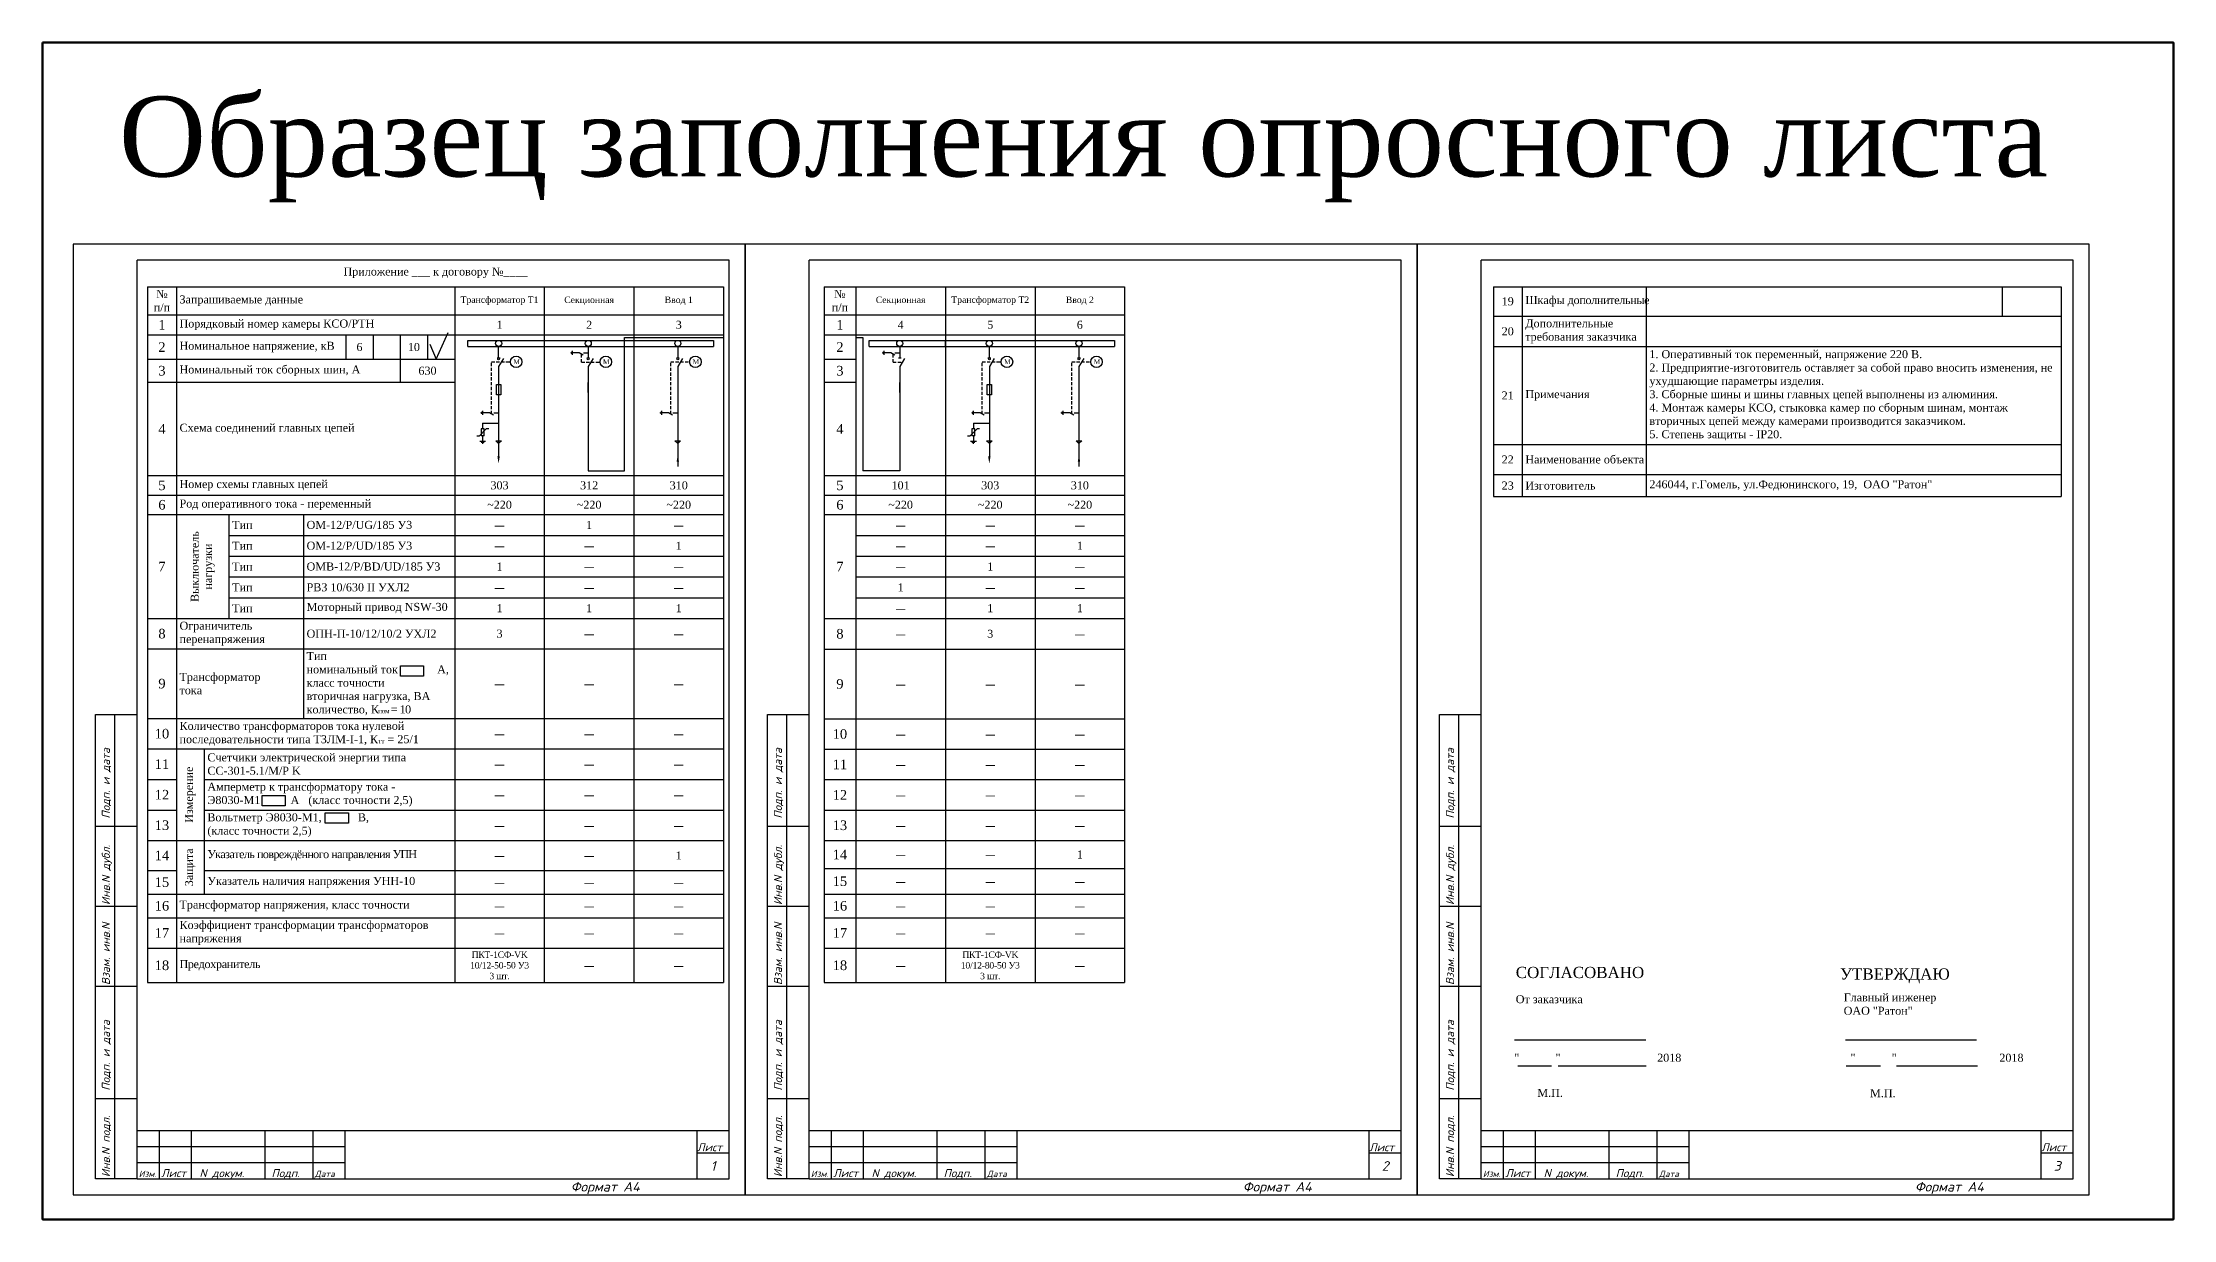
# Model space of a CAD drawing. Extents: x -666 to 693, y 1091 to 1459.
# Drawn here: x 27 to 693, y 1091 to 1459 of the extents above; entities that cross this region are included whole.
import ezdxf
from ezdxf.enums import TextEntityAlignment as Align

# ---------------------------------------------------------------- set-up
doc = ezdxf.new("R2010")
doc.units = 0
doc.header["$MEASUREMENT"] = 0
doc.linetypes.add('НЕВИДИМАЯ2', pattern=[0.1875, 0.125, -0.0625])
doc.linetypes.add('ШТРИХОВАЯX2', pattern=[1.5, 1, -0.5])
doc.layers.get('0').update_dxf_attribs({"linetype": 'CONTINUOUS'})
doc.layers.add('1', color=7, linetype='CONTINUOUS')
doc.layers.add('СЛОЙ1', color=7, linetype='CONTINUOUS')
doc.styles.add('ESKD1', font='simplex.shx', dxfattribs={"oblique": 15, "height": 3})
doc.styles.add('SIM', font='simplex.shx')
doc.styles.get("Standard").update_dxf_attribs({"font": 'TIMES.TTF', "height": 2.5})
doc.styles.add('Бланк', font='TIMES.TTF', dxfattribs={"height": 2.5})
doc.styles.add('ОЛ', font='TIMES.TTF')

# ---------------------------------------------------------------- blocks, each defined once
blk = doc.blocks.new('*T16')
at = {"color": 0, "linetype": 'ByBlock', "lineweight": -2, "transparency": 16777216}
for p, q in [((0, 0), (177.39, 0)), ((0, 0), (0, -65.55)), ((9, 0), (9, -65.55)), ((47.76, 0), (47.76, -65.55)), ((158.98, 0), (158.98, -9.19)), ((177.39, 0), (177.39, -65.55)), ((0, -9.19), (177.39, -9.19)), ((0, -18.71), (177.39, -18.71)), ((0, -49.25), (177.39, -49.25)), ((0, -58.7), (177.39, -58.7)), ((0, -65.55), (177.39, -65.55))]:
    blk.add_line(p, q, dxfattribs=at)
at = {"color": 0, "transparency": 16777216, "char_height": 2.5, "style": 'Бланк'}
for s, insert, width, attachment_point in [('19', (4.5, -4.59), 7, 5), ('Шкафы {\\T0.95;дополнительные}', (10, -4.59), 36.7628, 4), ('20', (4.5, -13.95), 7, 5), ('Дополнительные требования заказчика', (10, -13.95), 36.7628, 4), ('{\\C256;1. Оперативный ток переменный, напряжение 220 В.\\P2. Предприятие-изготовитель оставляет за собой право вносить изменения, не ухудшающие параметры изделия.\\P3. Сборные шины и шины главных цепей выполнены из алюминия.\\P4. Монтаж камеры КСО, стыковка камер по сборным шинам, монтаж вторичных цепей между камерами производится заказчиком.\\P5. Степень защиты - IP20.}', (48.76, -33.98), 127.623, 4), ('21', (4.5, -33.98), 7, 5), ('Примечания', (10, -33.98), 36.7628, 4), ('22', (4.5, -53.98), 7, 5), ('Наименование объекта', (10, -53.98), 36.7628, 4), ('23', (4.5, -62.13), 7, 5), ('Изготовитель', (10, -62.13), 36.7628, 4), ('246044, г.Гомель, ул.Федюнинского, 19,  ОАО "Ратон"', (48.76, -62.13), 127.623, 4)]:
    blk.add_mtext(s, dxfattribs=dict(at, insert=insert, width=width, attachment_point=attachment_point))
blk = doc.blocks.new('*T15')
at = {"color": 0, "linetype": 'ByBlock', "lineweight": -2, "transparency": 16777216}
for p, q in [((0, 0), (179.98, 0)), ((0, 0), (0, -217.4)), ((9, 0), (9, -217.4)), ((95.98, 0), (95.98, -217.4)), ((123.98, 0), (123.98, -217.4)), ((151.98, 0), (151.98, -217.4)), ((179.98, 0), (179.98, -217.4)), ((0, -8.78), (179.98, -8.78)), ((0, -15.03), (179.98, -15.03)), ((61.98, -15.03), (61.98, -22.68)), ((70.48, -15.03), (70.48, -22.68)), ((78.98, -15.03), (78.98, -29.83)), ((87.48, -15.03), (87.48, -22.68)), ((0, -22.68), (95.98, -22.68)), ((0, -29.83), (95.98, -29.83)), ((0, -59.03), (179.98, -59.03)), ((0, -65.11), (179.98, -65.11)), ((0, -71.18), (179.98, -71.18)), ((25.45, -71.18), (25.45, -103.67)), ((48.7, -71.18), (48.7, -134.9)), ((25.45, -77.68), (179.98, -77.68)), ((25.45, -84.18), (179.98, -84.18)), ((25.45, -90.68), (179.98, -90.68)), ((25.45, -97.18), (179.98, -97.18)), ((0, -103.67), (179.98, -103.67)), ((0, -113.12), (179.98, -113.12)), ((0, -134.9), (179.98, -134.9)), ((0, -144.39), (179.98, -144.39)), ((17.7, -144.39), (17.7, -189.75)), ((0, -153.91), (9, -153.91)), ((17.7, -153.91), (179.98, -153.91)), ((0, -163.49), (9, -163.49)), ((17.7, -163.49), (179.98, -163.49)), ((0, -173.01), (179.98, -173.01)), ((0, -182.35), (9, -182.35)), ((17.7, -182.35), (179.98, -182.35)), ((0, -189.75), (179.98, -189.75)), ((0, -197.12), (179.98, -197.12)), ((0, -206.64), (179.98, -206.64)), ((0, -217.4), (179.98, -217.4))]:
    blk.add_line(p, q, dxfattribs=at)
at = {"color": 0, "transparency": 16777216, "style": 'Бланк'}
for s, insert, char_height, width, attachment_point in [('№\\Pп/п', (4.5, -4.39), 2.5, 7, 5), ('Запрашиваемые данные', (10, -4.39), 2.5, 84.9835, 4), ('Трансформатор Т1', (109.98, -4.39), 2, 26, 5), ('Секционная', (137.98, -4.39), 2, 26, 5), ('Ввод 1', (165.98, -4.39), 2, 26, 5), ('1', (4.5, -11.91), 3, 7, 5), ('Порядковый номер камеры КСО/РТН', (10, -11.91), 2.5, 84.9835, 4), ('1', (109.98, -11.91), 2.5, 26, 5), ('2', (137.98, -11.91), 2.5, 26, 5), ('3', (165.98, -11.91), 2.5, 26, 5), ('2', (4.5, -18.86), 3, 7, 5), ('Номинальное напряжение, кВ', (10, -18.86), 2.5, 50.9835, 4), ('6', (66.23, -18.86), 2.5, 6.5, 5), ('10', (83.23, -18.86), 2.5, 6.5, 5), ('3', (4.5, -26.26), 3, 7, 5), ('Номинальный ток сборных шин, А', (10, -26.26), 2.5, 67.9835, 4), ('630', (87.48, -26.26), 2.5, 15, 5), ('4', (4.5, -44.43), 3, 7, 5), ('{\\C256;Схема соединений главных цепей}', (10, -44.43), 2.5, 84.9835, 4), ('5', (4.5, -62.07), 3, 7, 5), ('{\\C256;Номер схемы главных цепей}', (10, -62.07), 2.5, 84.9835, 4), ('{\\C256;Род оперативного тока - переменный}', (10, -68.14), 2.5, 84.9835, 4), ('303', (109.98, -62.07), 2.5, 26, 5), ('312', (137.98, -62.07), 2.5, 26, 5), ('310', (165.98, -62.07), 2.5, 26, 5), ('6', (4.5, -68.14), 3, 7, 5), ('Тип', (26.45, -74.43), 2.5, 21.2484, 4), ('{\\C256;ОМ-12/P/UG/185 У3 }', (49.7, -74.43), 2.5, 45.2848, 4), ('~220', (109.98, -68.14), 2.5, 26, 5), ('~220', (137.98, -68.14), 2.5, 26, 5), ('1', (137.98, -74.43), 2.5, 26, 5), ('~220', (165.98, -68.14), 2.5, 26, 5), ('Тип', (26.45, -80.93), 2.5, 21.2484, 4), ('{\\C256;ОМ-12/P/UD/185 У3 }', (49.7, -80.93), 2.5, 45.2848, 4), ('{\\W3;-}', (109.98, -74.43), 2.5, 26, 5), ('{\\W3;-}', (165.98, -74.43), 2.5, 26, 5), ('1', (165.98, -80.93), 2.5, 26, 5), ('7', (4.5, -87.43), 3, 7, 5), ('Тип', (26.45, -87.43), 2.5, 21.2484, 4), ('{\\C256;ОМВ-12/P/BD/UD/185 У3 }', (49.7, -87.43), 2.5, 45.2848, 4), ('{\\W3;-}', (109.98, -80.93), 2.5, 26, 5), ('1', (109.98, -87.43), 2.5, 26, 5), ('{\\W3;-}', (137.98, -80.93), 2.5, 26, 5), ('Тип', (26.45, -93.93), 2.5, 21.2484, 4), ('РВЗ 10/630 II УХЛ2', (49.7, -93.93), 2.5, 45.2848, 4), ('{\\W3;-}', (137.98, -87.43), 2.5, 26, 5), ('{\\W3;-}', (165.98, -87.43), 2.5, 26, 5), ('Тип', (26.45, -100.43), 2.5, 21.2484, 4), ('{\\C256;Моторный привод NSW-30}', (49.7, -100.43), 2.5, 45.2848, 4), ('{\\W3;-}', (109.98, -93.93), 2.5, 26, 5), ('1', (109.98, -100.43), 2.5, 26, 5), ('{\\W3;-}', (137.98, -93.93), 2.5, 26, 5), ('1', (137.98, -100.43), 2.5, 26, 5), ('{\\W3;-}', (165.98, -93.93), 2.5, 26, 5), ('1', (165.98, -100.43), 2.5, 26, 5), ('Ограничитель перенапряжения', (10, -108.4), 2.5, 37.6988, 4), ('8', (4.5, -108.4), 3, 7, 5), ('ОПН-П-10/12/10/2 УХЛ2', (49.7, -108.4), 2.5, 45.2848, 4), ('3', (109.98, -108.4), 2.5, 26, 5), ('{\\W3;-}', (137.98, -108.4), 2.5, 26, 5), ('{\\W3;-}', (165.98, -108.4), 2.5, 26, 5), ('{\\C256;Тип    \\fTimes New Roman|b0|i0|c238|p18;\\P\\fTimes New Roman|b0|i0|c204|p18;номинальный ток             А\\fTimes New Roman|b0|i0|c238|p18;,\\P\\fTimes New Roman|b0|i0|c204|p18;класс точности\\Pвторичная нагрузка\\fTimes New Roman|b0|i0|c238|p18;, \\fTimes New Roman|b0|i0|c204|p18;ВА\\Pколичество\\fTimes New Roman|b0|i0|c238|p18;,\\fTimes New Roman|b0|i0|c204|p18; \\T0.9;К\\H0.6x;ном \\fTimes New Roman|b0|i0|c238|p18;\\H1.6667x;=\\fTimes New Roman|b0|i0|c204|p18; 10}', (49.7, -124.01), 2.5, 45.2848, 4), ('9', (4.5, -124.01), 3, 7, 5), ('{\\C256;Трансформатор \\Pтока }', (10, -124.01), 2.5, 37.6988, 4), ('{\\W3;-}', (109.98, -124.01), 2.5, 26, 5), ('{\\W3;-}', (137.98, -124.01), 2.5, 26, 5), ('{\\W3;-}', (165.98, -124.01), 2.5, 26, 5), ('10', (4.5, -139.65), 3, 7, 5), ('{\\C256;Количество трансформаторов тока нулевой последовательности типа }ТЗЛМ-I-1, {\\C256;К\\H0.6x;тт\\H1.6667x;\\C0; = 25/1}', (10, -139.65), 2.5, 84.9835, 4), ('Счетчики электрической энергии типа \\P{\\C256;СС-301-5.1/М/Р K}', (18.7, -149.15), 2.5, 76.2826, 4), ('{\\W3;-}', (109.98, -139.65), 2.5, 26, 5), ('{\\W3;-}', (137.98, -139.65), 2.5, 26, 5), ('{\\W3;-}', (165.98, -139.65), 2.5, 26, 5), ('11', (4.5, -149.15), 3, 7, 5), ('{\\W3;-}', (109.98, -149.15), 2.5, 26, 5), ('{\\W3;-}', (137.98, -149.15), 2.5, 26, 5), ('{\\W3;-}', (165.98, -149.15), 2.5, 26, 5), ('12', (4.5, -158.7), 3, 7, 5), ('{\\C256;Амперметр к трансформатору тока - \\PЭ8030-М1          А   (класс точности 2,5)}', (18.7, -158.7), 2.5, 76.2826, 4), ('{\\W3;-}', (109.98, -158.7), 2.5, 26, 5), ('{\\W3;-}', (137.98, -158.7), 2.5, 26, 5), ('{\\W3;-}', (165.98, -158.7), 2.5, 26, 5), ('Вольтметр Э8030-М1,            В,\\P(класс точности 2,5)', (18.7, -168.25), 2.5, 76.2826, 4), ('13', (4.5, -168.25), 3, 7, 5), ('{\\W3;-}', (109.98, -168.25), 2.5, 26, 5), ('{\\W3;-}', (137.98, -168.25), 2.5, 26, 5), ('{\\W3;-}', (165.98, -168.25), 2.5, 26, 5), ('14', (4.5, -177.68), 3, 7, 5), ('{\\T0.9;Указатель повреждённого направления УПН}', (18.7, -177.68), 2.5, 76.2826, 4), ('{\\W3;-}', (109.98, -177.68), 2.5, 26, 5), ('{\\W3;-}', (137.98, -177.68), 2.5, 26, 5), ('1', (165.98, -177.68), 2.5, 26, 5), ('15', (4.5, -186.05), 3, 7, 5), ('{\\C256;Указатель наличия напряжения УНН-10 }', (18.7, -186.05), 2.5, 76.2826, 4), ('{\\W3;-}', (109.98, -186.05), 2.5, 26, 5), ('{\\W3;-}', (137.98, -186.05), 2.5, 26, 5), ('{\\W3;-}', (165.98, -186.05), 2.5, 26, 5), ('16', (4.5, -193.43), 3, 7, 5), ('\\A1;{\\C256;Трансформатор напряжения, класс точности }', (10, -193.43), 2.5, 84.9835, 4), ('{\\C256;Коэффициент трансформации трансформаторов напряжения        }', (10, -201.88), 2.5, 84.9835, 4), ('{\\W3;-}', (109.98, -193.43), 2.5, 26, 5), ('{\\W3;-}', (137.98, -193.43), 2.5, 26, 5), ('{\\W3;-}', (165.98, -193.43), 2.5, 26, 5), ('17', (4.5, -201.88), 3, 7, 5), ('{\\W3;-}', (109.98, -201.88), 2.5, 26, 5), ('{\\W3;-}', (137.98, -201.88), 2.5, 26, 5), ('{\\W3;-}', (165.98, -201.88), 2.5, 26, 5), ('18', (4.5, -212.02), 3, 7, 5), ('{\\T0.95;\\C256;Предохранитель }', (10, -212.02), 2.5, 84.9835, 4), ('{\\T0.95;\\C256;ПКТ-1СФ-VK 10/12-50-50 У3\\P3 шт.}', (109.98, -212.02), 2, 26, 5), ('{\\W3;-}', (137.98, -212.02), 2.5, 26, 5), ('{\\W3;-}', (165.98, -212.02), 2.5, 26, 5)]:
    blk.add_mtext(s, dxfattribs=dict(at, insert=insert, char_height=char_height, width=width, attachment_point=attachment_point))
at = {"color": 0, "transparency": 16777216, "char_height": 2.5, "attachment_point": 5, "rotation": 90, "style": 'Бланк'}
for s, insert, width in [('{\\C256;Выключатель\\Pнагрузки}', (17.23, -87.43), 30.4833), ('{\\C256;Измерение}', (13.35, -158.7), 26.6208), ('{\\C256;Защита}', (13.35, -181.38), 14.7348)]:
    blk.add_mtext(s, dxfattribs=dict(at, insert=insert, width=width))
blk = doc.blocks.new('*T14')
at = {"color": 0, "linetype": 'ByBlock', "lineweight": -2, "transparency": 16777216}
for p, q in [((0, 0), (93.94, 0)), ((0, 0), (0, -217.4)), ((9.94, 0), (9.94, -217.4)), ((37.94, 0), (37.94, -217.4)), ((65.94, 0), (65.94, -217.4)), ((93.94, 0), (93.94, -217.4)), ((0, -8.78), (93.94, -8.78)), ((0, -15.03), (93.94, -15.03)), ((0, -22.68), (9.94, -22.68)), ((0, -29.83), (9.94, -29.83)), ((0, -59.03), (93.94, -59.03)), ((0, -65.11), (93.94, -65.11)), ((0, -71.18), (93.94, -71.18)), ((9.94, -77.68), (93.94, -77.68)), ((9.94, -84.18), (93.94, -84.18)), ((9.94, -90.68), (93.94, -90.68)), ((9.94, -97.18), (93.94, -97.18)), ((0, -103.68), (93.94, -103.68)), ((0, -113.22), (93.94, -113.22)), ((0, -135), (93.94, -135)), ((0, -144.48), (93.94, -144.48)), ((0, -154), (93.94, -154)), ((0, -163.51), (93.94, -163.51)), ((0, -173.03), (93.94, -173.03)), ((0, -181.75), (93.94, -181.75)), ((0, -189.75), (93.94, -189.75)), ((0, -197.12), (93.94, -197.12)), ((0, -206.64), (93.94, -206.64)), ((0, -217.4), (93.94, -217.4))]:
    blk.add_line(p, q, dxfattribs=at)
at = {"color": 0, "transparency": 16777216, "attachment_point": 5}
for s, insert, char_height, width in [('№\\Pп/п', (4.97, -4.39), 2.5, 9.82), ('Секционная', (23.94, -4.39), 2, 27.88), ('Трансформатор Т2', (51.94, -4.39), 2, 27.88), ('Ввод 2', (79.94, -4.39), 2, 27.88), ('1', (4.97, -11.91), 3, 9.82), ('4', (23.94, -11.91), 2.5, 27.88), ('5', (51.94, -11.91), 2.5, 27.88), ('6', (79.94, -11.91), 2.5, 27.88), ('2', (4.97, -18.86), 3, 9.82), ('3', (4.97, -26.26), 3, 9.82), ('4', (4.97, -44.43), 3, 9.82), ('5', (4.97, -62.07), 3, 9.82), ('101', (23.94, -62.07), 2.5, 27.88), ('303', (51.94, -62.07), 2.5, 27.88), ('310', (79.94, -62.07), 2.5, 27.88), ('6', (4.97, -68.14), 3, 9.82), ('~220', (23.94, -68.14), 2.5, 27.88), ('~220', (51.94, -68.14), 2.5, 27.88), ('~220', (79.94, -68.14), 2.5, 27.88), ('{\\W3;-}', (23.94, -74.43), 2.5, 27.88), ('{\\W3;-}', (51.94, -74.43), 2.5, 27.88), ('{\\W3;-}', (79.94, -74.43), 2.5, 27.88), ('1', (79.94, -80.93), 2.5, 27.88), ('7', (4.97, -87.43), 3, 9.82), ('{\\W3;-}', (23.94, -80.93), 2.5, 27.88), ('{\\W3;-}', (51.94, -80.93), 2.5, 27.88), ('1', (51.94, -87.43), 2.5, 27.88), ('{\\W3;-}', (23.94, -87.43), 2.5, 27.88), ('1', (23.94, -93.93), 2.5, 27.88), ('{\\W3;-}', (79.94, -87.43), 2.5, 27.88), ('{\\W3;-}', (51.94, -93.93), 2.5, 27.88), ('1', (51.94, -100.43), 2.5, 27.88), ('{\\W3;-}', (79.94, -93.93), 2.5, 27.88), ('1', (79.94, -100.43), 2.5, 27.88), ('{\\W3;-}', (23.94, -100.43), 2.5, 27.88), ('8', (4.97, -108.45), 3, 9.82), ('{\\W3;-}', (23.94, -108.45), 2.5, 27.88), ('3', (51.94, -108.45), 2.5, 27.88), ('{\\W3;-}', (79.94, -108.45), 2.5, 27.88), ('9', (4.97, -124.11), 3, 9.82), ('{\\W3;-}', (23.94, -124.11), 2.5, 27.88), ('{\\W3;-}', (51.94, -124.11), 2.5, 27.88), ('{\\W3;-}', (79.94, -124.11), 2.5, 27.88), ('10', (4.97, -139.74), 3, 9.82), ('{\\W3;-}', (23.94, -139.74), 2.5, 27.88), ('{\\W3;-}', (51.94, -139.74), 2.5, 27.88), ('{\\W3;-}', (79.94, -139.74), 2.5, 27.88), ('11', (4.97, -149.24), 3, 9.82), ('{\\W3;-}', (23.94, -149.24), 2.5, 27.88), ('{\\W3;-}', (51.94, -149.24), 2.5, 27.88), ('{\\W3;-}', (79.94, -149.24), 2.5, 27.88), ('12', (4.97, -158.76), 3, 9.82), ('{\\W3;-}', (23.94, -158.76), 2.5, 27.88), ('{\\W3;-}', (51.94, -158.76), 2.5, 27.88), ('{\\W3;-}', (79.94, -158.76), 2.5, 27.88), ('13', (4.97, -168.27), 3, 9.82), ('{\\W3;-}', (23.94, -168.27), 2.5, 27.88), ('{\\W3;-}', (51.94, -168.27), 2.5, 27.88), ('{\\W3;-}', (79.94, -168.27), 2.5, 27.88), ('14', (4.97, -177.39), 3, 9.82), ('{\\W3;-}', (23.94, -177.39), 2.5, 27.88), ('{\\W3;-}', (51.94, -177.39), 2.5, 27.88), ('1', (79.94, -177.39), 2.5, 27.88), ('15', (4.97, -185.75), 3, 9.82), ('{\\W3;-}', (23.94, -185.75), 2.5, 27.88), ('{\\W3;-}', (51.94, -185.75), 2.5, 27.88), ('{\\W3;-}', (79.94, -185.75), 2.5, 27.88), ('16', (4.97, -193.43), 3, 9.82), ('{\\W3;-}', (23.94, -193.43), 2.5, 27.88), ('{\\W3;-}', (51.94, -193.43), 2.5, 27.88), ('{\\W3;-}', (79.94, -193.43), 2.5, 27.88), ('17', (4.97, -201.88), 3, 9.82), ('{\\W3;-}', (23.94, -201.88), 2.5, 27.88), ('{\\W3;-}', (51.94, -201.88), 2.5, 27.88), ('{\\W3;-}', (79.94, -201.88), 2.5, 27.88), ('18', (4.97, -212.02), 3, 9.82), ('{\\W3;-}', (23.94, -212.02), 2.5, 27.88), ('{\\T0.95;\\C256;ПКТ-1СФ-VK 10/12-80-50 У3\\P3 шт.}', (51.94, -212.02), 2, 27.88), ('{\\W3;-}', (79.94, -212.02), 2.5, 27.88)]:
    blk.add_mtext(s, dxfattribs=dict(at, insert=insert, char_height=char_height, width=width))
blk = doc.blocks.new('*U10')
at = {"linetype": 'Continuous'}
blk.add_line((0, 0), (0, -297), dxfattribs=at)
at = {"layer": '1', "color": 0}
for p, q in [((210, 0), (0, 0)), ((210, -297), (210, 0)), ((20, -292), (20, -5)), ((205, -5), (20, -5)), ((205, -292), (205, -5)), ((7, -292), (7, -147)), ((7, -147), (20, -147)), ((13, -292), (13, -147)), ((20, -182), (7, -182)), ((20, -207), (7, -207)), ((20, -232), (7, -232)), ((20, -267), (7, -267)), ((205, -277), (20, -277)), ((27, -292), (27, -277)), ((37, -292), (37, -277)), ((60, -292), (60, -277)), ((75, -292), (75, -277)), ((85, -292), (85, -277)), ((195, -292), (195, -277)), ((85, -282), (20, -282)), ((205, -284), (195, -284)), ((20, -292), (7, -292)), ((85, -287), (20, -287)), ((20, -292), (205, -292)), ((0, -297), (210, -297))]:
    blk.add_line(p, q, dxfattribs=at)
at = {"style": 'ОЛ', "flags": 2}
for tag, height, p in [('НОМЕР', 3, (140, -281.62)), ('ОБЪЕКТ', 2, (140, -287.4))]:
    blk.add_attdef(tag, text='', height=height, dxfattribs=at).set_placement(p, align=Align.MIDDLE_CENTER)
at = {"style": 'ESKD1', "oblique": 15}
blk.add_attdef('ЛИСТ', text='', height=3, dxfattribs=at).set_placement((200, -288), align=Align.MIDDLE_CENTER)
at = {"layer": '1', "color": 0, "style": 'SIM', "oblique": 15}
for s, p in [('Подп. и дата', (11.5, -179.5)), ('Инв.N дубл.', (11.5, -206.5)), ('Взам. инв.N', (11.5, -231.5)), ('Подп. и дата', (11.5, -264.5)), ('Инв.N подл.', (11.5, -291.5))]:
    blk.add_text(s, height=2.5, rotation=90, dxfattribs=at).set_placement(p)
for s, height, p in [('Лист', 2.5, (194.97, -283.41)), ('Изм.', 2, (20.5, -291.5)), ('Лист', 2.5, (27.5, -291.5)), ('N докум.', 2.5, (39.5, -291.5)), ('Подп.', 2.5, (62, -291.5)), ('Дата', 2, (75.5, -291.5)), ('Формат А4', 3, (155.5, -296))]:
    blk.add_text(s, height=height, dxfattribs=at).set_placement(p)
blk = doc.blocks.new('A$C7ACC3827')
for p, q in [((0, 2), (6, 2)), ((1.5, 1), (4.5, 1)), ((2.5, 0), (3.5, 0)), ((3, 12.1), (3, 2))]:
    blk.add_line(p, q)
blk = doc.blocks.new('*U20')
for p, q in [((-1.54, -4.64), (-2.8, -3.88)), ((-1.53, -3.9), (0, -3.9)), ((0, -1.91), (0, -5.49)), ((0, -3.72), (0, -5.49)), ((1.5, -5.61), (0, -8.13)), ((0, -8.12), (0, -9.9)), ((0, -9.9), (0, -11.5)), ((0, -11.5), (0, -17.53)), ((0, -16.31), (0, -13.2))]:
    blk.add_line(p, q)
at = {"linetype": 'ШТРИХОВАЯX2'}
for q in [(-2.1, -4.3), (0.78, -6.82)]:
    blk.add_line((-2.1, -6.82), q, dxfattribs=at)
at = {"ltscale": 5}
for p, q in [((-0.44, -5.49), (0.44, -5.49)), ((0, -16.31), (-0.01, -25.9))]:
    blk.add_line(p, q, dxfattribs=at)
at = {"linetype": 'НЕВИДИМАЯ2', "ltscale": 5, "const_width": 0.22}
blk.add_lwpolyline([(0.11, -3.9, 1), (-0.11, -3.9, 1)], format="xyb", close=True, dxfattribs=at)
blk.add_lwpolyline([(0.11, -3.9, 1), (-0.11, -3.9, 1)], format="xyb", close=True, dxfattribs=at)
blk.add_circle((0, -0.95), 0.954)
at = {"ltscale": 5, "xscale": 0.2200000000000273, "yscale": 0.2200000000000273, "zscale": 0.2200000000000273, "rotation": 270}
blk.add_blockref('A$C7ACC3827', (-5.43, -3.22), dxfattribs=at)
blk = doc.blocks.new('*U17')
blk.add_lwpolyline([(0, 6, 0, 2, 0), (0, 0, 3, 3, 0)], format="xyseb")
blk = doc.blocks.new('*U22')
at = {"ltscale": 5}
for p, q in [((-0.44, -5.49), (0.44, -5.49)), ((0, -8.13), (-0.01, -25.9)), ((0, -16.31), (-0.01, -25.9)), ((-6.07, -29.87), (-6.82, -29.87)), ((-6.07, -29.87), (-3.85, -27.65)), ((-3.1, -27.65), (-3.85, -27.65)), ((-0.89, -31.38), (0.87, -31.38)), ((-0.01, -32.26), (-0.89, -31.38)), ((0.87, -31.38), (-0.01, -32.26))]:
    blk.add_line(p, q, dxfattribs=at)
for p, q in [((0, -5.49), (0, -1.91)), ((1.5, -5.61), (0, -8.13)), ((0, -8.13), (-0.01, -36.21)), ((0.86, -6.69), (0.86, -6.69)), ((-4.99, -25.9), (-4.99, -27.66)), ((-4.99, -25.9), (-0.01, -25.9)), ((-1.63, -23.39), (-2.9, -22.63)), ((-1.54, -22.65), (-0.01, -22.65)), ((-5.91, -31.46), (-4.06, -31.46)), ((-5.45, -31.77), (-4.53, -31.77)), ((-4.55, -27.66), (-5.43, -27.66)), ((-5.43, -27.66), (-5.43, -29.86)), ((-4.55, -29.86), (-5.43, -29.86)), ((-5.14, -32.08), (-4.83, -32.08)), ((-4.99, -29.86), (-4.99, -31.46)), ((-4.55, -29.86), (-4.55, -27.66))]:
    blk.add_line(p, q)
at = {"linetype": 'ШТРИХОВАЯX2'}
for p, q in [((-2.23, -23.03), (-2.23, -6.69)), ((-2.23, -6.69), (3.69, -6.69)), ((0.86, -6.69), (3.69, -6.69))]:
    blk.add_line(p, q, dxfattribs=at)
blk.add_lwpolyline([(-0.67, -13.79), (0.66, -13.79), (0.66, -16.99), (-0.67, -16.99)], close=True)
at = {"linetype": 'НЕВИДИМАЯ2', "ltscale": 5, "const_width": 0.22}
for points in [[(0.1, -22.65, 1), (-0.12, -22.65, 1)], [(0.1, -25.9, 1), (-0.12, -25.9, 1)]]:
    blk.add_lwpolyline(points, format="xyb", close=True, dxfattribs=at)
for centre, radius in [((0, -0.95), 0.954), ((0, -5.79), 0.298)]:
    blk.add_circle(centre, radius)
at = {"ltscale": 5}
blk.add_circle((5.48, -6.69), 1.8, dxfattribs=at)
at = {"ltscale": 5, "xscale": 0.2200000000000273, "yscale": 0.2200000000000273, "zscale": 0.2200000000000273, "rotation": 270}
blk.add_blockref('A$C7ACC3827', (-5.53, -21.97), dxfattribs=at)
at = {"xscale": 0.375, "yscale": 0.375, "zscale": 0.375, "rotation": 180}
blk.add_blockref('*U17', (-0.01, -36.23), dxfattribs=at)
at = {"insert": (4.61, -5.92), "char_height": 1.5, "width": 4.2703, "attachment_point": 1}
blk.add_mtext('М', dxfattribs=at)
blk = doc.blocks.new('*U21')
for p, q in [((-1.54, -4.64), (-2.8, -3.88)), ((-1.53, -3.9), (0, -3.9)), ((0, -1.91), (0, -5.49)), ((0, -3.72), (0, -5.49)), ((1.5, -5.61), (0, -8.13)), ((0, -8.12), (0, -9.9)), ((0, -9.9), (0, -11.5)), ((0, -11.5), (0, -17.53)), ((0, -16.31), (0, -13.2))]:
    blk.add_line(p, q)
at = {"linetype": 'ШТРИХОВАЯX2'}
for q in [(-2.1, -4.3), (3.44, -6.82)]:
    blk.add_line((-2.1, -6.82), q, dxfattribs=at)
at = {"ltscale": 5}
for p, q in [((-0.44, -5.49), (0.44, -5.49)), ((0, -16.31), (-0.01, -25.9))]:
    blk.add_line(p, q, dxfattribs=at)
at = {"linetype": 'НЕВИДИМАЯ2', "ltscale": 5, "const_width": 0.22}
blk.add_lwpolyline([(0.11, -3.9, 1), (-0.11, -3.9, 1)], format="xyb", close=True, dxfattribs=at)
blk.add_lwpolyline([(0.11, -3.9, 1), (-0.11, -3.9, 1)], format="xyb", close=True, dxfattribs=at)
for centre, radius in [((0, -0.95), 0.954), ((0, -5.79), 0.298)]:
    blk.add_circle(centre, radius)
at = {"ltscale": 5}
blk.add_circle((5.48, -6.69), 1.8, dxfattribs=at)
at = {"ltscale": 5, "xscale": 0.2200000000000273, "yscale": 0.2200000000000273, "zscale": 0.2200000000000273, "rotation": 270}
blk.add_blockref('A$C7ACC3827', (-5.43, -3.22), dxfattribs=at)
at = {"insert": (4.61, -5.92), "char_height": 1.5, "width": 4.2703, "attachment_point": 1}
blk.add_mtext('М', dxfattribs=at)
blk = doc.blocks.new('*U19')
at = {"ltscale": 5}
for p, q in [((-0.44, -5.49), (0.44, -5.49)), ((-0.89, -31.38), (0.87, -31.38)), ((-0.01, -32.26), (-0.89, -31.38)), ((0.87, -31.38), (-0.01, -32.26)), ((0.87, -31.38), (-0.01, -32.26)), ((0.87, -31.38), (-0.01, -32.26)), ((0.87, -31.38), (-0.01, -32.26)), ((0.87, -31.38), (-0.01, -32.26)), ((0.87, -31.38), (-0.01, -32.26))]:
    blk.add_line(p, q, dxfattribs=at)
for p, q in [((0, -1.91), (0, -5.49)), ((1.5, -5.61), (0, -8.13)), ((0, -8.13), (-0.01, -36.21)), ((0.86, -6.69), (0.86, -6.69)), ((-1.63, -23.39), (-2.9, -22.63)), ((-1.54, -22.65), (-0.01, -22.65)), ((-0.01, -35.66), (0, -39.41))]:
    blk.add_line(p, q)
at = {"linetype": 'ШТРИХОВАЯX2'}
for p, q in [((-2.23, -23.03), (-2.23, -6.69)), ((-2.23, -6.69), (3.69, -6.69))]:
    blk.add_line(p, q, dxfattribs=at)
at = {"linetype": 'НЕВИДИМАЯ2', "ltscale": 5, "const_width": 0.22}
blk.add_lwpolyline([(0.1, -22.65, 1), (-0.12, -22.65, 1)], format="xyb", close=True, dxfattribs=at)
for centre, radius in [((0, -0.95), 0.954), ((0, -5.79), 0.298)]:
    blk.add_circle(centre, radius)
at = {"ltscale": 5}
blk.add_circle((5.48, -6.69), 1.8, dxfattribs=at)
at = {"ltscale": 5, "xscale": 0.2200000000000273, "yscale": 0.2200000000000273, "zscale": 0.2200000000000273, "rotation": 270}
blk.add_blockref('A$C7ACC3827', (-5.53, -21.97), dxfattribs=at)
at = {"xscale": 0.375, "yscale": 0.375, "zscale": 0.375}
blk.add_blockref('*U17', (-0.01, -37.89), dxfattribs=at)
at = {"insert": (4.61, -5.92), "char_height": 1.5, "width": 4.2703, "attachment_point": 1}
blk.add_mtext('М', dxfattribs=at)

msp = doc.modelspace()

# ---------------------------------------------------------------- linework, layer by layer
for p, q in [((150.4, 1360.04), (154.1, 1368.44)), ((160.31, 1364.03), (160.31, 1365.94)), ((160.31, 1365.94), (236.99, 1365.94)), ((209.25, 1325.18), (209.25, 1366.82)), ((209.25, 1366.82), (240.16, 1366.82)), ((236.99, 1365.94), (236.99, 1364.03)), ((281.49, 1366.82), (283.63, 1366.82)), ((283.63, 1366.82), (283.63, 1325.18)), ((285.65, 1364.03), (285.65, 1365.94)), ((285.65, 1365.94), (362.32, 1365.94)), ((309.48, 1364.07), (309.48, 1365.98)), ((362.32, 1365.94), (362.32, 1364.03)), ((148.37, 1364.75), (150.4, 1360.04)), ((160.31, 1364.03), (236.99, 1364.03)), ((285.65, 1364.03), (362.32, 1364.03)), ((197.88, 1340.04), (197.88, 1325.18)), ((295.21, 1340.04), (295.21, 1325.18)), ((197.88, 1325.18), (209.25, 1325.18)), ((295.21, 1325.18), (283.63, 1325.18)), ((487.34, 1147.4), (528.35, 1147.4)), ((590.69, 1147.4), (631.69, 1147.4)), ((498.87, 1139.21), (488.38, 1139.21)), ((528.46, 1139.21), (500.95, 1139.21)), ((601.7, 1139.21), (590.91, 1139.21)), ((631.95, 1139.21), (606.71, 1139.21))]:
    msp.add_line(p, q)
at = {"color": 4, "lineweight": 50}
msp.add_lwpolyline([(27.39, 1458.96), (693.18, 1458.96), (693.18, 1091.35), (27.39, 1091.35)], close=True, dxfattribs=at)
for points in [[(139.22, 1264.32), (146.42, 1264.32), (146.42, 1261.05), (139.22, 1261.05)], [(95.98, 1223.78), (103.18, 1223.78), (103.18, 1220.51), (95.98, 1220.51)], [(115.73, 1218.35), (122.92, 1218.35), (122.92, 1215.08), (115.73, 1215.08)]]:
    msp.add_lwpolyline(points, close=True)

# ---------------------------------------------------------------- block references
ref = msp.add_blockref('*U10', (36.91, 1396.05))
ref.add_attrib('ЛИСТ', '1', dxfattribs={"height": 3, "style": 'ESKD1', "oblique": 15}).set_placement((236.91, 1108.05), align=Align.MIDDLE_CENTER)
ref = msp.add_blockref('*U10', (246.91, 1396.05))
ref.add_attrib('ЛИСТ', '2', dxfattribs={"height": 3, "style": 'ESKD1', "oblique": 15}).set_placement((446.91, 1108.05), align=Align.MIDDLE_CENTER)
ref = msp.add_blockref('*U10', (456.91, 1396.05))
ref.add_attrib('ЛИСТ', '3', dxfattribs={"height": 3, "style": 'ESKD1', "oblique": 15}).set_placement((656.91, 1108.05), align=Align.MIDDLE_CENTER)
for name, p in [('*T15', (60.18, 1382.72)), ('*T14', (271.55, 1382.72)), ('*T16', (480.69, 1382.72)), ('*U22', (169.88, 1365.94)), ('*U21', (197.88, 1365.94)), ('*U19', (225.88, 1365.94)), ('*U20', (295.22, 1365.94)), ('*U22', (323.22, 1365.94)), ('*U19', (351.22, 1365.94))]:
    msp.add_blockref(name, p)

# ---------------------------------------------------------------- texts
at = {"color": 1, "insert": (51.22, 1442.15), "char_height": 25, "width": 648.2247, "attachment_point": 1, "style": 'Бланк'}
msp.add_mtext('Образец заполнения опросного листа', dxfattribs=at)
at = {"attachment_point": 1}
for s, insert, char_height, width in [('СОГЛАСОВАНО', (487.7, 1170.24), 3.5, 50.2832), ('{\\fTimes New Roman|b0|i0|c204|p18;УТВЕРЖДАЮ}', (589.04, 1169.76), 3.5, 50.2832), ('{\\fTimes New Roman|b0|i0|c204|p18;От заказчика}', (487.7, 1161.39), 2.5, 50.2832), ('Главный инженер \\PОАО "Ратон"', (590.16, 1161.95), 2.5, 69.3767), ('"            "                                2018                                                        "            "                                  2018', (487.26, 1143.1), 2.5, 172.7295), ('{\\fTimes New Roman|b0|i0|c204|p18;М.П.}', (494.45, 1132.13), 2.5, 12.0026), ('{\\fTimes New Roman|b0|i0|c204|p18;М.П.}', (598.41, 1132.02), 2.5, 12.0026)]:
    msp.add_mtext(s, dxfattribs=dict(at, insert=insert, char_height=char_height, width=width))
at = {"layer": 'СЛОЙ1', "insert": (150.18, 1387.05), "char_height": 2.5, "width": 185, "attachment_point": 5}
msp.add_mtext('Приложение ___ к договору №____', dxfattribs=at)

doc.saveas('drawing.dxf')
